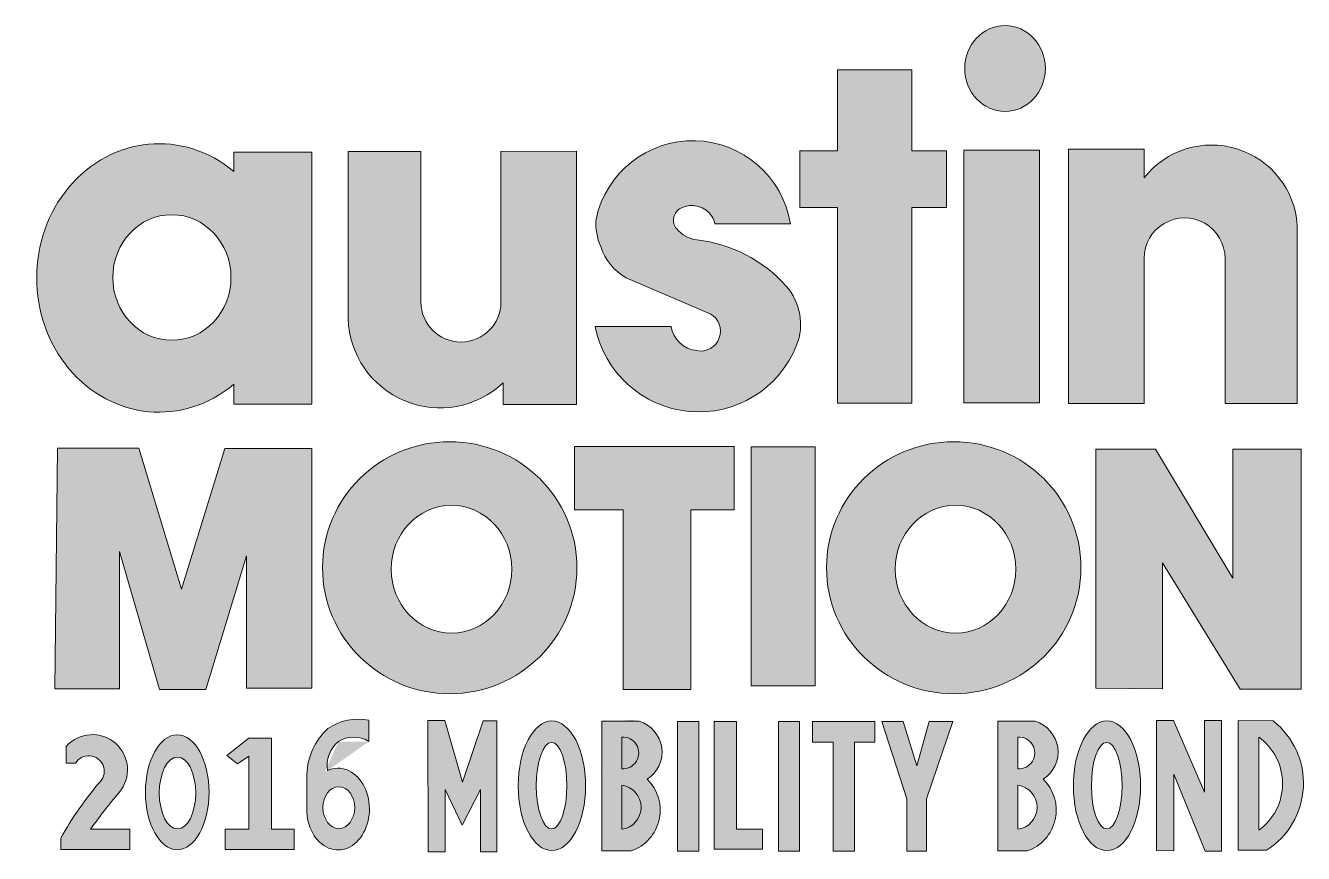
# Model space of a CAD drawing. Extents: x -2.15 to 1.72, y -1.23 to 1.28.
import ezdxf

# ---------------------------------------------------------------- set-up
doc = ezdxf.new("R2010")
doc.units = 0
doc.header["$LTSCALE"] = 0.01
doc.header["$MEASUREMENT"] = 0
doc.layers.get('0').update_dxf_attribs({"lineweight": 20})
for name, color, linetype, lineweight in [('G-ANNO-DETL-LOGO', 7, 'Continuous', 0), ('G-ANNO-DETL-LOGO-PATT-COLR', 7, 'Continuous', 20), ('G-ANNO-DETL-LOGO-PATT-GRAY', 7, 'Continuous', 20)]:
    doc.layers.add(name, color=color, linetype=linetype, lineweight=lineweight)

# ---------------------------------------------------------------- blocks, each defined once
blk = doc.blocks.new('LOGO_ATXNMOTION')
at = {"layer": 'G-ANNO-DETL-LOGO-PATT-COLR', "true_color": 0xf18c21}
h = blk.add_hatch(color=30, dxfattribs=at)
h.dxf.hatch_style = 1
h.paths.add_polyline_path([(0.8936514132931577, -0.1313958853798382), (1.12343430060554, -0.1313958853798382), (1.12343430060554, 0.6351452210424214), (0.8936514132931577, 0.6351452210424214)])
edge = h.paths.add_edge_path()
edge.add_ellipse((1.018822686332798, 0.8820579931125822), major_axis=(0, 0.1300994633999863), ratio=0.9402388383374498, start_angle=0, end_angle=360)
h.paths.add_polyline_path([(1.211018186138533, -0.1333493158554972), (1.440009237703721, -0.1333493158554971), (1.440009237703721, 0.3061947206145976, -1.001876753414034), (1.685414552519093, 0.3066548545028637), (1.685414552519093, -0.1328857500435418), (1.904440961797961, -0.1328857500435418), (1.904440961797961, 0.4071325137416937, 0.6877166294601151), (1.440009237703721, 0.5505593661785257), (1.440009237703721, 0.6378054229073983), (1.211018186138533, 0.6378054229073983)])
at = {"layer": 'G-ANNO-DETL-LOGO-PATT-COLR', "true_color": 0x59b7b1}
h = blk.add_hatch(color=123, dxfattribs=at)
h.dxf.hatch_style = 1
edge = h.paths.add_edge_path()
edge.add_line((-1.081491959978264, 0.6287042686160761), (-1.318360257654887, 0.6287042686160761))
edge.add_line((-1.318360257654887, 0.6287042686160761), (-1.318360257654887, 0.5696433031116019))
edge.add_ellipse((-1.544820197689289, 0.2475287767612749), major_axis=(0, -0.4067365619487227), ratio=0.9118643786041531, start_angle=142.3680033103983, end_angle=397.6319966896017)
edge.add_line((-1.318360257654887, -0.07458574958905201), (-1.318360257654887, -0.1350206114701322))
edge.add_line((-1.318360257654887, -0.1350206114701322), (-1.081491959978264, -0.1350206114701321))
edge.add_line((-1.081491959978264, -0.1350206114701321), (-1.081491959978264, 0.6287042686160761))
edge = h.paths.add_edge_path(flags=16)
edge.add_ellipse((-1.50619054878254, 0.2489075392983332), major_axis=(0, 0.1902699728438755), ratio=0.9420289425895991, start_angle=0, end_angle=360)
h.paths.add_polyline_path([(-0.5026570448909227, -0.07055269328120045), (-0.5026570448909227, -0.1363070194039934), (-0.2801486580981831, -0.1363070194039934), (-0.2801486580981832, 0.6312255544056882), (-0.5087515830556684, 0.6301317952031839), (-0.5087515830556684, 0.174633513836085, -1), (-0.7515968315648807, 0.1746335138360849), (-0.7515968315648807, 0.6301317952031837), (-0.9716880471834899, 0.630131795203184), (-0.9716880471834899, 0.124020783813975, 0.6477281748819858)])
h.paths.add_polyline_path([(0.006636014657574574, 0.1002581954022191), (-0.2228999834630074, 0.1002581954022191, 0.7506882395009437), (0.3871789025150618, 0.04356430149113125, 0.2827305473617047), (0.355466682069435, 0.2223998985500442, 0.1845606516829867), (0.0850978197656087, 0.3628830312468453, -0.1961870923246994), (0.02318344777174475, 0.3968391501384114, -0.4746018022745824), (0.03601936494260638, 0.4587147365950565, -0.390692995561193), (0.1314980683782212, 0.4328125742644761, -0.1047559255063735), (0.1394220620850619, 0.4112533833076314), (0.3683107773066339, 0.4112533833076314, 0.8312449508975074), (-0.2206412899527224, 0.4256998868040962, 0.1214595257589439), (-0.2065314731785266, 0.3423108512989079, 0.1873540076230226), (-0.1292799113736991, 0.2476189031752086), (0.1251792964756941, 0.1387418412057004, -0.8565333346928816), (0.08482230734167073, 0.02716826044737219, -0.3340052794702059)])
h.paths.add_polyline_path([(0.7365471120168521, 0.4605734562213969), (0.8417054410755482, 0.4605734562213969), (0.8417054410755482, 0.6326003727916429), (0.7365471120168521, 0.6326003727916429), (0.7365471120168519, 0.8778304265757769), (0.5114497041425365, 0.8778304265757769), (0.5114497041425365, 0.632600372791643), (0.3970045176736661, 0.632600372791643), (0.3970045176736661, 0.4605734562213969), (0.5114497041425365, 0.4605734562213969), (0.5114497041425368, -0.1323596412640312), (0.7365471120168516, -0.1323596412640312)])
at = {"layer": 'G-ANNO-DETL-LOGO-PATT-COLR', "true_color": 0x498bca}
h = blk.add_hatch(color=163, dxfattribs=at)
h.dxf.hatch_style = 1
h.paths.add_polyline_path([(-1.081488534031549, -0.2691203148794655), (-1.345758990166273, -0.2691203148794655), (-1.476726301949439, -0.6950523175373603), (-1.606583606999193, -0.2680111376317242), (-1.852979572985233, -0.2680111376317241), (-1.860342706061643, -0.9973348244241506), (-1.664684347734975, -0.9973348244241506), (-1.664684347734975, -0.5816264712181434), (-1.543185247508701, -0.9999844744043499), (-1.402908975433375, -0.9999844744043499), (-1.280305283679793, -0.5948726209867273), (-1.280305283679793, -0.9955690740739058), (-1.081488534031549, -0.9955690740739056)])
edge = h.paths.add_edge_path()
edge.add_ellipse((-0.664121471182439, -0.6304751412404846), major_axis=(0.3855242143709461, 0), ratio=0.9900346101343304, start_angle=0, end_angle=360)
edge = h.paths.add_edge_path(flags=16)
edge.add_ellipse((-0.6587169849933319, -0.6349761091608562), major_axis=(0, -0.1935417230214433), ratio=0.9441861289870619, start_angle=0, end_angle=360)
h.paths.add_polyline_path([(0.0661281318144673, -0.4550946717742547), (0.19818478413636, -0.4550946717742547), (0.1981847841363602, -0.2630524689033179), (-0.2862007587295196, -0.2630524689033179), (-0.2862007587295197, -0.4550946717742547), (-0.1383913824153056, -0.4550946717742547), (-0.1383913824153056, -0.9996186928062086), (0.06612813181446753, -0.9996186928062086)])
h.paths.add_polyline_path([(0.2489388584428138, -0.9882001704597839), (0.4431753383712489, -0.9882001704597839), (0.4431753383712489, -0.2642655258711314), (0.248938858442814, -0.2642655258711314)])
edge = h.paths.add_edge_path()
edge.add_ellipse((0.8632987411185709, -0.6304751412404846), major_axis=(0.3855242143709461, 0), ratio=0.9900346101343304, start_angle=0, end_angle=360)
edge = h.paths.add_edge_path(flags=16)
edge.add_ellipse((0.868703227307678, -0.6349761091608562), major_axis=(0, -0.1935417230214433), ratio=0.9441861289870619, start_angle=0, end_angle=360)
h.paths.add_polyline_path([(1.474860509449159, -0.271512416914632), (1.294102809014193, -0.2715124169146321), (1.294102809014192, -0.9959768583201976), (1.495759889512202, -0.997519328739578), (1.495759889512202, -0.6154918746342446), (1.731000751988107, -0.998694788215019), (1.915708790006251, -0.9986947882150189), (1.915708790006251, -0.2717762652568892), (1.709182997178489, -0.2717762652568893), (1.709182997178489, -0.6621746934712921)])
at = {"layer": 'G-ANNO-DETL-LOGO-PATT-GRAY'}
h = blk.add_hatch(color=256, dxfattribs=at)
h.dxf.hatch_style = 1
h.paths.add_polyline_path([(0.8936514132931577, -0.1313958853798383), (1.12343430060554, -0.1313958853798383), (1.12343430060554, 0.6351452210424213), (0.8936514132931577, 0.6351452210424213)])
edge = h.paths.add_edge_path()
edge.add_ellipse((1.018822686332798, 0.882057993112582), major_axis=(0, 0.1300994633999863), ratio=0.9402388383374498, start_angle=0, end_angle=360)
h.paths.add_polyline_path([(1.211018186138533, -0.1333493158554973), (1.440009237703721, -0.1333493158554973), (1.440009237703721, 0.3061947206145978, -1.001876753414034), (1.685414552519093, 0.3066548545028636), (1.685414552519093, -0.1328857500435419), (1.904440961797961, -0.1328857500435419), (1.904440961797961, 0.4071325137416935, 0.6877166294601151), (1.440009237703721, 0.5505593661785255), (1.440009237703721, 0.6378054229073982), (1.211018186138533, 0.6378054229073982)])
h = blk.add_hatch(color=256, dxfattribs=at)
h.dxf.hatch_style = 1
edge = h.paths.add_edge_path()
edge.add_line((-1.081491959978264, 0.628704268616076), (-1.318360257654887, 0.628704268616076))
edge.add_line((-1.318360257654887, 0.628704268616076), (-1.318360257654887, 0.5696433031116018))
edge.add_ellipse((-1.544820197689289, 0.2475287767612748), major_axis=(0, -0.4067365619487227), ratio=0.9118643786041531, start_angle=142.3680033103983, end_angle=397.6319966896017)
edge.add_line((-1.318360257654887, -0.07458574958905206), (-1.318360257654887, -0.1350206114701322))
edge.add_line((-1.318360257654887, -0.1350206114701322), (-1.081491959978264, -0.1350206114701322))
edge.add_line((-1.081491959978264, -0.1350206114701322), (-1.081491959978264, 0.628704268616076))
edge = h.paths.add_edge_path(flags=16)
edge.add_ellipse((-1.50619054878254, 0.2489075392983331), major_axis=(0, 0.1902699728438755), ratio=0.9420289425895991, start_angle=0, end_angle=360)
h.paths.add_polyline_path([(-0.5026570448909227, -0.07055269328120062), (-0.5026570448909227, -0.1363070194039935), (-0.2801486580981831, -0.1363070194039935), (-0.2801486580981831, 0.6312255544056882), (-0.5087515830556684, 0.6301317952031837), (-0.5087515830556684, 0.1746335138360848, -1), (-0.7515968315648807, 0.1746335138360848), (-0.7515968315648807, 0.6301317952031837), (-0.9716880471834899, 0.6301317952031837), (-0.9716880471834899, 0.1240207838139749, 0.6477281748819858)])
h.paths.add_polyline_path([(0.006636014657574574, 0.100258195402219), (-0.2228999834630074, 0.100258195402219, 0.7506882395009437), (0.3871789025150618, 0.04356430149113111, 0.2827305473617047), (0.355466682069435, 0.2223998985500444, 0.1845606516829867), (0.08509781976560848, 0.3628830312468452, -0.1961870923246994), (0.02318344777174453, 0.3968391501384114, -0.4746018022745824), (0.03601936494260638, 0.4587147365950566, -0.390692995561193), (0.131498068378221, 0.4328125742644762, -0.1047559255063735), (0.1394220620850621, 0.4112533833076313), (0.3683107773066339, 0.4112533833076313, 0.8312449508975074), (-0.2206412899527224, 0.4256998868040962, 0.1214595257589439), (-0.2065314731785266, 0.3423108512989081, 0.1873540076230226), (-0.1292799113736991, 0.2476189031752085), (0.1251792964756939, 0.1387418412057002, -0.8565333346928816), (0.08482230734167073, 0.02716826044737219, -0.3340052794702059)])
h.paths.add_polyline_path([(0.7365471120168521, 0.4605734562213968), (0.8417054410755482, 0.4605734562213968), (0.8417054410755482, 0.6326003727916429), (0.7365471120168521, 0.6326003727916429), (0.7365471120168516, 0.8778304265757768), (0.5114497041425365, 0.8778304265757768), (0.5114497041425365, 0.6326003727916429), (0.3970045176736661, 0.6326003727916429), (0.3970045176736661, 0.4605734562213968), (0.5114497041425365, 0.4605734562213968), (0.511449704142537, -0.1323596412640313), (0.7365471120168516, -0.1323596412640313)])
h = blk.add_hatch(color=256, dxfattribs=at)
h.dxf.hatch_style = 1
h.paths.add_polyline_path([(-1.081488534031549, -0.2691203148794656), (-1.345758990166273, -0.2691203148794656), (-1.476726301949439, -0.6950523175373604), (-1.606583606999193, -0.2680111376317242), (-1.852979572985233, -0.2680111376317242), (-1.860342706061643, -0.9973348244241507), (-1.664684347734975, -0.9973348244241507), (-1.664684347734975, -0.5816264712181436), (-1.543185247508701, -0.99998447440435), (-1.402908975433375, -0.99998447440435), (-1.280305283679793, -0.5948726209867274), (-1.280305283679793, -0.9955690740739058), (-1.081488534031549, -0.9955690740739056)])
edge = h.paths.add_edge_path()
edge.add_ellipse((-0.664121471182439, -0.6304751412404848), major_axis=(0.3855242143709461, 0), ratio=0.9900346101343304, start_angle=0, end_angle=360)
edge = h.paths.add_edge_path(flags=16)
edge.add_ellipse((-0.6587169849933319, -0.6349761091608563), major_axis=(0, -0.1935417230214433), ratio=0.9441861289870619, start_angle=0, end_angle=360)
h.paths.add_polyline_path([(0.0661281318144673, -0.4550946717742548), (0.1981847841363598, -0.4550946717742548), (0.1981847841363602, -0.263052468903318), (-0.2862007587295197, -0.263052468903318), (-0.2862007587295197, -0.4550946717742548), (-0.1383913824153056, -0.4550946717742548), (-0.1383913824153056, -0.9996186928062087), (0.06612813181446775, -0.9996186928062087)])
h.paths.add_polyline_path([(0.2489388584428136, -0.988200170459784), (0.4431753383712489, -0.988200170459784), (0.4431753383712489, -0.2642655258711315), (0.248938858442814, -0.2642655258711315)])
edge = h.paths.add_edge_path()
edge.add_ellipse((0.8632987411185709, -0.6304751412404848), major_axis=(0.3855242143709461, 0), ratio=0.9900346101343304, start_angle=0, end_angle=360)
edge = h.paths.add_edge_path(flags=16)
edge.add_ellipse((0.868703227307678, -0.6349761091608563), major_axis=(0, -0.1935417230214433), ratio=0.9441861289870619, start_angle=0, end_angle=360)
h.paths.add_polyline_path([(1.474860509449159, -0.2715124169146321), (1.294102809014193, -0.2715124169146321), (1.294102809014192, -0.9959768583201976), (1.495759889512202, -0.997519328739578), (1.495759889512202, -0.6154918746342446), (1.731000751988107, -0.998694788215019), (1.915708790006251, -0.998694788215019), (1.915708790006251, -0.2717762652568894), (1.709182997178489, -0.2717762652568894), (1.709182997178489, -0.6621746934712922)])
at = {"layer": 'G-ANNO-DETL-LOGO'}
for points in [[(0.7365471120168521, 0.632600372791643), (0.8417054410755482, 0.632600372791643), (0.8417054410755482, 0.4605734562213969), (0.7365471120168521, 0.4605734562213969), (0.7365471120168521, -0.1323596412640312), (0.5114497041425365, -0.1323596412640312), (0.5114497041425365, 0.4605734562213969), (0.3970045176736661, 0.4605734562213969), (0.3970045176736661, 0.632600372791643), (0.5114497041425365, 0.632600372791643), (0.5114497041425365, 0.8778304265757769), (0.7365471120168521, 0.8778304265757769)], [(0.8936514132931577, 0.6351452210424214), (1.12343430060554, 0.6351452210424214), (1.12343430060554, -0.1313958853798382), (0.8936514132931577, -0.1313958853798382)], [(-1.860342706061643, -0.9973348244241506), (-1.664684347734975, -0.9973348244241506), (-1.664684347734975, -0.5816264712181435), (-1.543185247508701, -0.9999844744043499), (-1.402908975433375, -0.9999844744043499), (-1.280305283679793, -0.5948726209867273), (-1.280305283679793, -0.9955690740739057), (-1.081488534031549, -0.9955690740739057), (-1.081488534031549, -0.2691203148794655), (-1.345758990166273, -0.2691203148794655), (-1.476726301949439, -0.6950523175373603), (-1.606583606999193, -0.2680111376317241), (-1.852979572985233, -0.2680111376317241)], [(0.0661281318144673, -0.4550946717742547), (0.0661281318144673, -0.9996186928062086), (-0.1383913824153056, -0.9996186928062086), (-0.1383913824153056, -0.4550946717742547), (-0.2862007587295197, -0.4550946717742547), (-0.2862007587295197, -0.2630524689033179), (0.1981847841363602, -0.2630524689033179), (0.1981847841363602, -0.4550946717742547)], [(0.248938858442814, -0.2642655258711314), (0.4431753383712489, -0.2642655258711314), (0.4431753383712489, -0.9882001704597839), (0.248938858442814, -0.9882001704597839)], [(1.294102809014193, -0.9959768583201977), (1.294102809014193, -0.271512416914632), (1.474860509449159, -0.271512416914632), (1.709182997178489, -0.662174693471293), (1.709182997178489, -0.2717762652568892), (1.915708790006251, -0.2717762652568892), (1.915708790006251, -0.9986947882150189), (1.731000751988107, -0.9986947882150189), (1.495759889512202, -0.6154918746342445), (1.495759889512202, -0.9975193287395782)]]:
    blk.add_lwpolyline(points, close=True, dxfattribs=at)
for points in [[(0.1394220620850617, 0.4112533833076314), (0.3683107773066339, 0.4112533833076314, 0.8312449508975077), (-0.2206412899527224, 0.4256998868040968, 0.1214595257589388), (-0.2065314731785279, 0.3423108512989118, 0.1873540076230288), (-0.1292799113736991, 0.2476189031752086), (0.1251792964756944, 0.1387418412057003, -0.8565333346932217), (0.08482230734164053, 0.02716826044737541, -0.334005279470111), (0.006636014657574574, 0.1002581954022191), (-0.2228999834630074, 0.1002581954022191, 0.7506882395009442), (0.3871789025150618, 0.04356430149113077, 0.2827305473617059), (0.355466682069435, 0.2223998985500445, 0.1845606516829865), (0.08509781976560893, 0.3628830312468453, -0.1961870923247026), (0.02318344777174408, 0.396839150138412, -0.4746018022745661), (0.03601936494260505, 0.4587147365950558, -0.3906929955612069), (0.1314980683782223, 0.4328125742644745, -0.1047559255063645), (0.1394220620850617, 0.4112533833076314, -16.55595941811395)], [(1.440009237703721, 0.3071149883905401), (1.440009237703721, -0.1333493158554971), (1.211018186138533, -0.1333493158554971), (1.211018186138533, 0.6378054229073983), (1.440009237703721, 0.6378054229073983), (1.440009237703721, 0.5505593661785256, -0.6877166294601151), (1.904440961797961, 0.4071325137416936), (1.904440961797961, -0.1328857500435418), (1.685414552519093, -0.1328857500435418), (1.685414552519093, 0.3066548545028668, 1.001876753413995), (1.440009237703721, 0.306194720614606)]]:
    blk.add_lwpolyline(points, format="xyb", dxfattribs=at)
blk.add_lwpolyline([(-1.318360257654887, -0.07458574958905195), (-1.318360257654887, -0.1350206114701321), (-1.081491959978264, -0.1350206114701321), (-1.081491959978264, 0.6287042686160761), (-1.318360257654887, 0.6287042686160761), (-1.318360257654887, 0.5696433031116018)], dxfattribs=at)
blk.add_lwpolyline([(-0.2801486580981831, 0.6312255544056883), (-0.2801486580981831, -0.1363070194039934), (-0.5026570448909227, -0.1363070194039934), (-0.5026570448909227, -0.07055269328120051, -0.6477281748819863), (-0.9716880471834899, 0.1240207838139754), (-0.9716880471834899, 0.6301317952031839), (-0.7515968315648807, 0.6301317952031839), (-0.7515968315648807, 0.1746335138360849, 0.9999999999999999), (-0.5087515830556684, 0.1746335138360849), (-0.5087515830556684, 0.6301317952031839)], format="xyb", close=True, dxfattribs=at)
for centre, major_axis, ratio in [((1.018822686332798, 0.8820579931125822), (0, 0.1300994633999863), 0.9402388383374498), ((-1.50619054878254, 0.2489075392983332), (0, 0.1902699728438755), 0.9420289425895991), ((-0.664121471182439, -0.6304751412404846), (0.3855242143709461, 0), 0.9900346101343304), ((0.8632987411185709, -0.6304751412404846), (0.3855242143709461, 0), 0.9900346101343304), ((-0.6587169849933319, -0.6349761091608562), (0, -0.1935417230214433), 0.9441861289870619), ((0.868703227307678, -0.6349761091608562), (0, -0.1935417230214433), 0.9441861289870619)]:
    blk.add_ellipse(centre, major_axis=major_axis, ratio=ratio, dxfattribs=at)
blk.add_ellipse((-1.544820197689289, 0.2475287767612749), major_axis=(0, -0.4067365619487227), ratio=0.9118643786041531, start_param=2.484790407256637, end_param=6.939987553512742, dxfattribs=at)

msp = doc.modelspace()

# ---------------------------------------------------------------- hatches: boundary and pattern name
at = {"layer": 'G-ANNO-DETL-LOGO-PATT-COLR', "true_color": 0x686868}
h = msp.add_hatch(color=251, dxfattribs=at)
h.dxf.hatch_style = 1
edge = h.paths.add_edge_path()
edge.add_ellipse((-1.200756473207344, -1.098812082505791), major_axis=(0, -0.1238748716389644), ratio=0.7672351129500786, start_angle=274.0296829648065, end_angle=559.542794880365)
edge.add_arc((-1.143818849531625, -0.9656036606427018), 0.09024550391228278, 127.7257935258744, 190.5153737919581, ccw=False)
edge.add_arc((-1.153003227229197, -0.9654023721561176), 0.08476786702043262, 57.10677158336989, 122.89322841663011, ccw=False)
edge.add_line((-1.106967899665479, -0.8942241458836477), (-1.106967899665479, -0.8298211409480203))
edge.add_arc((-1.139858081679481, -0.9897234601491307), 0.1632498568416155, 78.37698258013809, 124.3455174002626)
edge.add_arc((-1.09393350575807, -1.001961084246829), 0.2016627017164909, 133.1920541898632, 177.4003787203705)
edge.add_line((-1.295388670260602, -0.9928143931045499), (-1.295562661513564, -1.107517174539885))
edge = h.paths.add_edge_path(flags=16)
edge.add_ellipse((-1.198338793713448, -1.094328786766352), major_axis=(0, -0.06315988691135921), ratio=0.760682423140723, start_angle=0, end_angle=360)
h = msp.add_hatch(color=251, dxfattribs=at)
h.dxf.hatch_style = 1
h.paths.add_polyline_path([(-0.769263756627824, -1.039156458337743), (-0.769263756627824, -1.228331679783324), (-0.7192795159781529, -1.228331679783324), (-0.7192795159781529, -0.8318104726483995), (-0.7610675482765732, -0.8318104726483995), (-0.8233429922167392, -1.017709951295682), (-0.8774242657925289, -0.8301726012492523), (-0.9290473091614206, -0.8301726012492523), (-0.927410544429053, -1.228331679783324), (-0.87660692854781, -1.228331679783324), (-0.87660692854781, -1.039156458337743), (-0.8249838851789111, -1.147256596540032)])
h = msp.add_hatch(color=251, dxfattribs=at)
h.dxf.hatch_style = 1
edge = h.paths.add_edge_path()
edge.add_ellipse((-0.5527043983474389, -1.02830984268636), major_axis=(0, -0.196442117601153), ratio=0.5188284501440907, start_angle=0, end_angle=360)
edge = h.paths.add_edge_path(flags=16)
edge.add_ellipse((-0.5535268566873501, -1.027898885021497), major_axis=(0, -0.1310984066928), ratio=0.3544129287871058, start_angle=0, end_angle=360)
h = msp.add_hatch(color=251, dxfattribs=at)
h.dxf.hatch_style = 1
h.paths.add_polyline_path([(-0.3125137462787837, -1.225772163881022), (-0.4015501525017786, -1.225772163881022), (-0.4015501525017786, -0.8327550834332378), (-0.3434602314599127, -0.8327550834332378, -2.09370979995589), (-0.4015501525017786, -0.9725299511793758), (-0.4015501525017786, -0.9797075292886913, -1.015674728714941)])
h = msp.add_hatch(color=251, dxfattribs=at)
h.dxf.hatch_style = 1
h.paths.add_polyline_path([(-0.1077330637205751, -0.8336283735731733), (-0.1721937521399699, -0.8336283735731733), (-0.1721937521399699, -1.225950669577529), (-0.1077330637205751, -1.225950669577529)])
h = msp.add_hatch(color=251, dxfattribs=at)
h.dxf.hatch_style = 1
h.paths.add_polyline_path([(0.00631273345952188, -1.220169071430814), (0.08564894928151823, -1.220169071430814), (0.08564894928151823, -1.159875316608989), (0.00631273345952188, -1.159875316608989), (0.00631273345952188, -0.8336283735731733), (-0.06062719210827971, -0.8336283735731733), (-0.06062719210827971, -1.220169071430814)])
h = msp.add_hatch(color=251, dxfattribs=at)
h.dxf.hatch_style = 1
h.paths.add_polyline_path([(0.198041886858638, -0.8336283735731733), (0.1335811984392432, -0.8336283735731733), (0.1335811984392432, -1.225950669577529), (0.198041886858638, -1.225950669577529)])
h = msp.add_hatch(color=251, dxfattribs=at)
h.dxf.hatch_style = 1
h.paths.add_polyline_path([(0.2996913937845402, -1.225950669577529), (0.364152082203935, -1.225950669577529), (0.364152082203935, -0.8964357933676332), (0.4254628267722733, -0.8964357933676332), (0.4254628267722733, -0.8336642379798818), (0.2370392880669936, -0.8336642379798818), (0.2370392880669936, -0.8964357933676332), (0.2996913937845402, -0.8964357933676332)])
h = msp.add_hatch(color=251, dxfattribs=at)
h.dxf.hatch_style = 1
h.paths.add_polyline_path([(0.5822089950370266, -1.068120613058746), (0.6627891144312539, -0.8329609908426079), (0.5905400240577574, -0.8329609908426079), (0.5531698247203263, -0.967416025727438), (0.5116474100432153, -0.8337909606976588), (0.4470966321532099, -0.8330911965983674), (0.5232471087138517, -1.067290643203691), (0.5232471087138517, -1.226644746528869), (0.5822089950370266, -1.226644746528869)])
h = msp.add_hatch(color=251, dxfattribs=at)
h.dxf.hatch_style = 1
h.paths.add_polyline_path([(0.7984795339994886, -1.225772163881022), (0.8875159402224835, -1.225772163881022, 0.5588134251620676), (0.9361562069192839, -1.008253285488436, 0.6445321534985502), (0.9114238254074944, -0.8327550834332378), (0.7984795339994886, -0.8327550834332378)])
h.paths.add_polyline_path([(0.8588445481506692, -1.026553765685744, -0.880817605635), (0.8588445481506692, -1.160153524267692)], flags=16)
h.paths.add_polyline_path([(0.8588564625354191, -0.9768114662576757), (0.8588564625354191, -0.8808672394526731, -1.079585395994093)], flags=16)
h = msp.add_hatch(color=251, dxfattribs=at)
h.dxf.hatch_style = 1
edge = h.paths.add_edge_path()
edge.add_ellipse((1.129461089956989, -1.02830984268636), major_axis=(0, -0.196442117601153), ratio=0.5188284501440907, start_angle=0, end_angle=360)
edge = h.paths.add_edge_path(flags=16)
edge.add_ellipse((1.128638631617077, -1.027898885021497), major_axis=(0, -0.1310984066928), ratio=0.3544129287871058, start_angle=0, end_angle=360)
h = msp.add_hatch(color=251, dxfattribs=at)
h.dxf.hatch_style = 1
h.paths.add_polyline_path([(1.279288919890453, -1.224376744578802), (1.331734578367486, -1.225208755276423), (1.331734578367486, -0.9930834033660858), (1.426636310785822, -1.226040738762809), (1.476584547000888, -1.226040738762809), (1.476584547000888, -0.830845262959258), (1.424971380029865, -0.830845262959258), (1.424971380029865, -1.047162792572106), (1.330902139117546, -0.830845262959258), (1.279288919890453, -0.830845262959258)])
h = msp.add_hatch(color=251, dxfattribs=at)
h.dxf.hatch_style = 1
h.paths.add_polyline_path([(1.527516399286361, -1.22356783621904), (1.613260934162843, -1.22356783621904, 0.5168706653016437), (1.633240260002507, -0.8317003215722636), (1.527516399286361, -0.8308683380858781)])
h.paths.add_polyline_path([(1.589958017540075, -1.162866674798419), (1.589958017540075, -0.8808219055364539, -0.5078397292753236)], flags=16)
h = msp.add_hatch(color=251, dxfattribs=at)
h.dxf.hatch_style = 1
edge = h.paths.add_edge_path()
edge.add_line((-1.95051193100487, -1.159757628020973), (-1.832109806262226, -1.159757628020973))
edge.add_line((-1.832109806262226, -1.159757628020973), (-1.832109806262226, -1.220946387547645))
edge.add_line((-1.832109806262226, -1.220946387547645), (-2.040755138987949, -1.220946387547645))
edge.add_line((-2.040755138987949, -1.220946387547645), (-2.040755138987949, -1.18705095853818))
edge.add_arc((-1.154361762498055, -1.676545945544582), 1.01257027419807, 139.1883841563498, 151.0911052691838, ccw=False)
edge.add_arc((-1.956232048767418, -0.9841063405103664), 0.04689589450277759, 319.1883841563498, 509.078758417285)
edge.add_line((-1.996462838881948, -0.9600084474909281), (-2.024658178124698, -0.9600084474909281))
edge.add_line((-2.024658178124698, -0.9600084474909281), (-2.024658178124698, -0.9090909764904502))
edge.add_arc((-1.945012152848034, -0.9795309749772874), 0.1063263030919285, -40.590464716285794, 138.5100300846014, ccw=False)
edge.add_arc((-0.7541375317581074, -1.999890239687717), 1.461894150873803, 139.4095352837143, 144.9222342594718)
h = msp.add_hatch(color=251, dxfattribs=at)
h.dxf.hatch_style = 1
edge = h.paths.add_edge_path()
edge.add_ellipse((-1.688017341669452, -1.047810229467986), major_axis=(0, -0.1741364974721851), ratio=0.5538931148242764, start_angle=0, end_angle=360)
edge = h.paths.add_edge_path(flags=16)
edge.add_ellipse((-1.687248393548744, -1.050133034843777), major_axis=(0, 0.1086837919651504), ratio=0.5092937594108149, start_angle=0, end_angle=360)
h = msp.add_hatch(color=251, dxfattribs=at)
h.dxf.hatch_style = 1
h.paths.add_polyline_path([(-1.471290032369028, -0.8842184390034724), (-1.402565405124941, -0.8842184390034724), (-1.402565405124941, -1.159757628020973), (-1.334058528938884, -1.159757628020973), (-1.334058528938884, -1.220946387547645), (-1.542703861664608, -1.220946387547645), (-1.542703861664608, -1.159757628020973), (-1.471290032369028, -1.159757628020973), (-1.471290032369028, -0.9380288995816635), (-1.505209606408828, -0.9615313786367174), (-1.537929537770603, -0.9364499677158413)])

# ---------------------------------------------------------------- linework, layer by layer
at = {"layer": 'G-ANNO-DETL-LOGO', "flags": 128}
for points in [[(-1.295562661513564, -1.10751717453988), (-1.295388670260602, -0.992814393104549, -0.1953238082516431), (-1.231960736421813, -0.8549361582686394, -0.2033093277327612), (-1.106967899665479, -0.8298211409480203), (-1.106967899665479, -0.8942241458836477, 0.2952002617805456), (-1.199038554792915, -0.8942241458836477, 0.2810382668963061), (-1.232548768116844, -0.9820734063675793)], [(-0.341173223965848, -0.8808672394526731), (-0.341173223965848, -0.9768114662576757, 1.079585395994094), (-0.341173223965848, -0.8808672394526731, 26.13023872053723)], [(0.8588564625354191, -0.8808672394526731), (0.8588564625354191, -0.9768114662576757, 1.079585395994094), (0.8588564625354191, -0.8808672394526731, 26.13023872053723)], [(1.589958017540075, -0.8808219055364539), (1.589958017540075, -1.162866674798419, 0.5078397292753236), (1.589958017540075, -0.8808219055364539, 1.969125183307304)], [(-0.3411851383505979, -1.160153524267692), (-0.3411851383505979, -1.026553765685744, -0.8808176056350012), (-0.3411851383505979, -1.160153524267692, -0.1432002236833874)], [(0.8588445481506692, -1.160153524267692), (0.8588445481506692, -1.026553765685744, -0.8808176056350012), (0.8588445481506692, -1.160153524267692, -0.1432002236833874)]]:
    msp.add_lwpolyline(points, format="xyb", dxfattribs=at)
for points in [[(-0.927410544429053, -1.228331679783324), (-0.87660692854781, -1.228331679783324), (-0.87660692854781, -1.039156458337743), (-0.8249838851789111, -1.147256596540032), (-0.769263756627824, -1.039156458337743), (-0.769263756627824, -1.228331679783324), (-0.7192795159781529, -1.228331679783324), (-0.7192795159781529, -0.8318104726483995), (-0.7610675482765732, -0.8318104726483995), (-0.8233429922167392, -1.017709951295682), (-0.8774242657925289, -0.8301726012492523), (-0.9290473091614206, -0.8301726012492523)], [(0.4470966321532099, -0.8330911965983674), (0.5232471087138517, -1.067290643203691), (0.5232471087138517, -1.226644746528869), (0.5822089950370266, -1.226644746528869), (0.5822089950370266, -1.068120613058746), (0.6627891144312539, -0.8329609908426079), (0.5905400240577574, -0.8329609908426079), (0.5531698247203263, -0.967416025727438), (0.5116474100432153, -0.8337909606976588)], [(1.279288919890453, -1.224376744578802), (1.279288919890453, -0.830845262959258), (1.330902139117546, -0.830845262959258), (1.424971380029865, -1.047162792572106), (1.424971380029865, -0.830845262959258), (1.476584547000888, -0.830845262959258), (1.476584547000888, -1.226040738762809), (1.426636310785822, -1.226040738762809), (1.331734578367486, -0.9930834033660858), (1.331734578367486, -1.225208755276423)], [(-1.471290032369028, -0.8842184390034724), (-1.402565405124941, -0.8842184390034724), (-1.402565405124941, -1.159757628020973), (-1.334058528938884, -1.159757628020973), (-1.334058528938884, -1.220946387547645), (-1.542703861664608, -1.220946387547645), (-1.542703861664608, -1.159757628020973), (-1.471290032369028, -1.159757628020973), (-1.471290032369028, -0.9380288995816635), (-1.505209606408828, -0.9615313786367174), (-1.537929537770603, -0.9364499677158413)]]:
    msp.add_lwpolyline(points, close=True, dxfattribs=at)
for points in [[(-0.4015501525017786, -1.225772163881022), (-0.4015501525017786, -0.8327550834332378), (-0.2886058610937727, -0.8327550834332378, -0.6445321534985501), (-0.2638734795819833, -1.008253285488436, -0.5588134251620677), (-0.3125137462787837, -1.225772163881022)], [(0.7984795339994886, -1.225772163881022), (0.7984795339994886, -0.8327550834332378), (0.9114238254074944, -0.8327550834332378, -0.6445321534985501), (0.9361562069192839, -1.008253285488436, -0.5588134251620677), (0.8875159402224835, -1.225772163881022)], [(1.527516399286361, -0.8308683380858781), (1.527516399286361, -1.22356783621904), (1.613260934162843, -1.22356783621904, 0.5168706653016435), (1.633240260002507, -0.8317003215722636)], [(-1.95051193100487, -1.159757628020973), (-1.832109806262226, -1.159757628020973), (-1.832109806262226, -1.220946387547645), (-2.040755138987949, -1.220946387547645), (-2.040755138987949, -1.18705095853818, -0.0519821636976365), (-1.920738301575932, -1.014756280665651, 1.090261043099849), (-1.996462838881948, -0.9600084474909281), (-2.024658178124698, -0.9600084474909281), (-2.024658178124698, -0.9090909764904502, -0.9921809844904975), (-1.864270127333514, -1.048711955347684, 0.02405832701634418)]]:
    msp.add_lwpolyline(points, format="xyb", close=True, dxfattribs=at)
at = {"layer": 'G-ANNO-DETL-LOGO'}
for points in [[(-0.1721937521399699, -0.8336283735731733), (-0.1077330637205751, -0.8336283735731733), (-0.1077330637205751, -1.225950669577529), (-0.1721937521399699, -1.225950669577529)], [(0.00631273345952188, -1.159875316608989), (0.00631273345952188, -0.8336283735731733), (-0.06062719210827971, -0.8336283735731733), (-0.06062719210827971, -1.220169071430814), (0.00631273345952188, -1.220169071430814), (0.08564894928151823, -1.220169071430814), (0.08564894928151823, -1.159875316608989)], [(0.1335811984392432, -0.8336283735731733), (0.198041886858638, -0.8336283735731733), (0.198041886858638, -1.225950669577529), (0.1335811984392432, -1.225950669577529)], [(0.2996913937845402, -0.8964357933676332), (0.2370392880669936, -0.8964357933676332), (0.2370392880669936, -0.8336642379798818), (0.4254628267722733, -0.8336642379798818), (0.4254628267722733, -0.8964357933676332), (0.364152082203935, -0.8964357933676332), (0.364152082203935, -1.225950669577529), (0.2996913937845402, -1.225950669577529)]]:
    msp.add_lwpolyline(points, close=True, dxfattribs=at)
for centre, major_axis, ratio in [((-0.5527043983474389, -1.02830984268636), (0, -0.196442117601153), 0.5188284501440907), ((1.129461089956989, -1.02830984268636), (0, -0.196442117601153), 0.5188284501440907), ((-1.688017341669452, -1.047810229467986), (0, -0.1741364974721851), 0.5538931148242764), ((-0.5535268566873501, -1.027898885021497), (0, -0.1310984066928), 0.3544129287871058), ((1.128638631617077, -1.027898885021497), (0, -0.1310984066928), 0.3544129287871058), ((-1.687248393548744, -1.050133034843777), (0, 0.1086837919651504), 0.5092937594108149), ((-1.198338793713448, -1.094328786766352), (0, -0.06315988691135921), 0.760682423140723)]:
    msp.add_ellipse(centre, major_axis=major_axis, ratio=ratio, dxfattribs=at)
msp.add_ellipse((-1.200756473207344, -1.098812082505791), major_axis=(0, -0.1238748716389644), ratio=0.7672351129500786, start_param=4.71238898038469, end_param=9.76586407647364, dxfattribs=at)

# ---------------------------------------------------------------- block references
msp.add_blockref('LOGO_ATXNMOTION', (-0.1981847841363606, 0.263052468903318))

doc.saveas('drawing.dxf')
